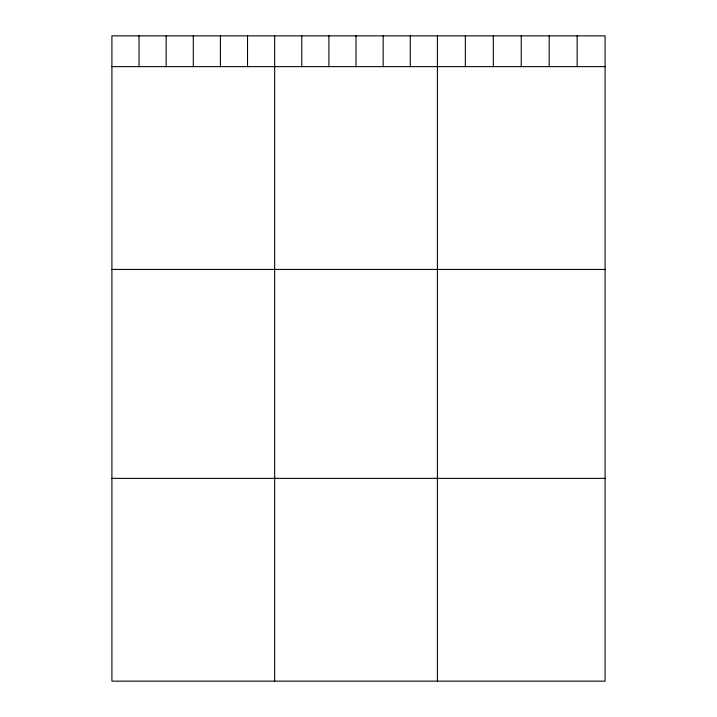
<?xml version="1.0" encoding="UTF-8"?>
<svg xmlns="http://www.w3.org/2000/svg" width="717" height="717" viewBox="0 0 717 717"><rect width="100%" height="100%" fill="white"/><g stroke="black" fill="none" stroke-linecap="round" stroke-linejoin="round"><path stroke-width="1.08" d="M605.085 66.636L605.085 681.15L111.915 681.15L111.915 35.85L605.085 35.85L605.085 66.636L111.915 66.636M111.915 269.431L605.085 269.431M111.915 478.364L605.085 478.364M577.14 35.85L577.14 66.636M549.195 35.85L549.195 66.636M521.25 35.85L521.25 66.636M493.305 35.85L493.305 66.636M465.351 35.85L465.351 66.636M437.406 35.85L437.406 681.15M410.285 35.85L410.285 66.636M383.156 35.85L383.156 66.636M356.035 35.85L356.035 66.636M328.906 35.85L328.906 66.636M301.785 35.85L301.785 66.636M274.665 35.85L274.665 681.15M247.535 35.85L247.535 66.636M220.415 35.85L220.415 66.636M193.285 35.85L193.285 66.636M166.165 35.85L166.165 66.636M139.035 35.85L139.035 66.636"/></g></svg>
